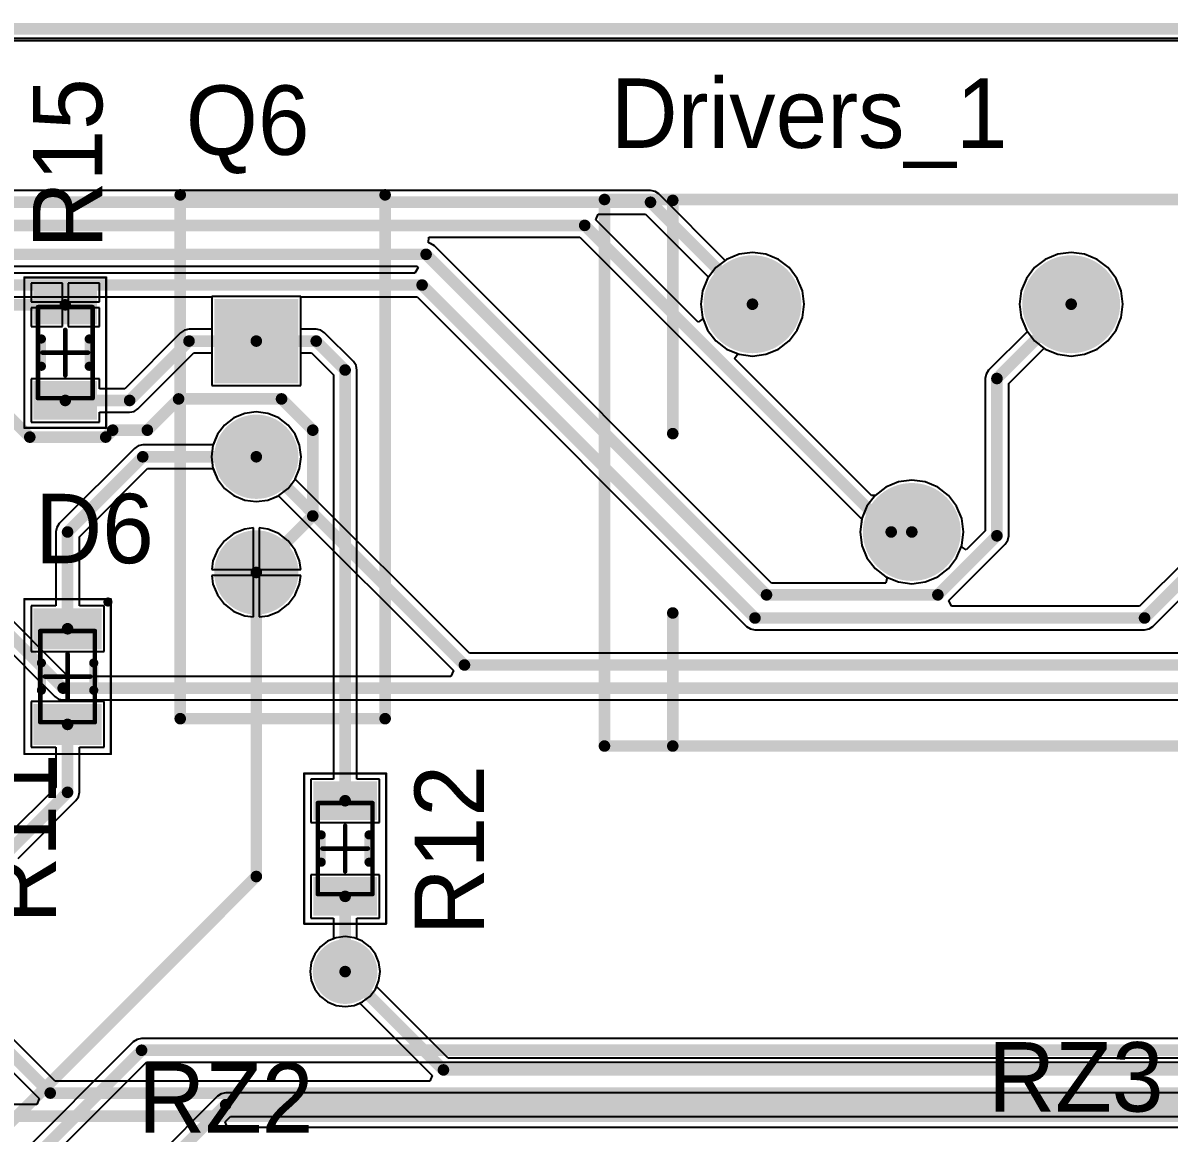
# Model space of a CAD drawing. Header units: millimetres. Extents: x 2.5 to 14.5, y 1.2 to 4.8.
# Drawn here: x 4.856 to 5.847, y 3.74 to 4.7 of the extents above; entities that cross this region are included whole.
import ezdxf

# ---------------------------------------------------------------- set-up
doc = ezdxf.new("R2010")
doc.units = ezdxf.units.MM
doc.header["$MEASUREMENT"] = 0
for name, color, linetype in [('BottomLayer', 5, 'Continuous'), ('BottomSolder', 6, 'Continuous'), ('ConnectLayer', 7, 'Continuous'), ('Mechanical13', 56, 'Continuous'), ('Mechanical15', 56, 'Continuous'), ('MultiLayer', 9, 'Continuous'), ('PadHoleLayer', 156, 'Continuous'), ('TopLayer', 1, 'Continuous'), ('TopOverlay', 2, 'Continuous'), ('TopPaste', 8, 'Continuous'), ('TopSolder', 216, 'Continuous'), ('ViaHoleLayer', 16, 'Continuous')]:
    doc.layers.add(name, color=color, linetype=linetype)

# ---------------------------------------------------------------- blocks, each defined once
blk = doc.blocks.new('4P__C__C_________13')
at = {"layer": 'BottomLayer', "const_width": 0.03937}
for points in [[(-0.01969, 0, 1), (0.01968, 0, 1)], [(-0.21654, -0.1378, 1), (-0.17717, -0.1378, 1)], [(-0.01969, -0.27559, 1), (0.01968, -0.27559, 1)], [(-0.21654, -0.41339, 1), (-0.17717, -0.41339, 1)]]:
    blk.add_lwpolyline(points, format="xyb", close=True, dxfattribs=at)
at = {"layer": 'BottomSolder', "const_width": 0.04232}
for points in [[(-0.02116, 0, 1), (0.02116, 0, 1)], [(-0.21801, -0.1378, 1), (-0.17569, -0.1378, 1)], [(-0.02116, -0.27559, 1), (0.02116, -0.27559, 1)], [(-0.21801, -0.41339, 1), (-0.17569, -0.41339, 1)]]:
    blk.add_lwpolyline(points, format="xyb", close=True, dxfattribs=at)
at = {"layer": 'MultiLayer', "const_width": 0.03937}
for points in [[(-0.01969, 0, 1), (0.01968, 0, 1)], [(-0.21654, -0.1378, 1), (-0.17717, -0.1378, 1)], [(-0.01969, -0.27559, 1), (0.01968, -0.27559, 1)], [(-0.21654, -0.41339, 1), (-0.17717, -0.41339, 1)]]:
    blk.add_lwpolyline(points, format="xyb", close=True, dxfattribs=at)
at = {"layer": 'PadHoleLayer', "const_width": 0.01969}
for points in [[(-0.00984, 0, 1), (0.00984, 0, 1)], [(-0.20669, -0.1378, 1), (-0.18701, -0.1378, 1)], [(-0.00984, -0.27559, 1), (0.00984, -0.27559, 1)], [(-0.20669, -0.41339, 1), (-0.18701, -0.41339, 1)]]:
    blk.add_lwpolyline(points, format="xyb", close=True, dxfattribs=at)
at = {"layer": 'TopLayer', "const_width": 0.03937}
for points in [[(-0.01969, 0, 1), (0.01968, 0, 1)], [(-0.21654, -0.1378, 1), (-0.17717, -0.1378, 1)], [(-0.01969, -0.27559, 1), (0.01968, -0.27559, 1)], [(-0.21654, -0.41339, 1), (-0.17717, -0.41339, 1)]]:
    blk.add_lwpolyline(points, format="xyb", close=True, dxfattribs=at)
at = {"layer": 'TopOverlay', "const_width": 0.01}
for points in [[(-0.38189, 0.12795), (-0.38189, 0.0689)], [(-0.38189, 0.12795), (-0.38189, -0.48032)], [(-0.38189, 0.12795), (0.09055, 0.12795)], [(0.09055, 0.12795), (0.09055, -0.47532)], [(-0.38189, 0.0689), (-0.26685, 0.0689)], [(-0.11185, 0.0689), (0.08976, 0.0689)], [(-0.38189, -0.4815), (-0.26685, -0.4815)], [(-0.11185, -0.4815), (0.09055, -0.4815)]]:
    blk.add_lwpolyline(points, dxfattribs=at)
at = {"layer": 'TopOverlay', "const_width": 0.005}
for points in [[(-0.38439, 0.12795, 1), (-0.37939, 0.12795, 1)], [(-0.38439, 0.12795, 1), (-0.37939, 0.12795, 1)], [(-0.38439, 0.12795, 1), (-0.37939, 0.12795, 1)], [(0.08805, 0.12795, 1), (0.09305, 0.12795, 1)], [(0.08805, 0.12795, 1), (0.09305, 0.12795, 1)], [(-0.38439, 0.0689, 1), (-0.37939, 0.0689, 1)], [(-0.38439, 0.0689, 1), (-0.37939, 0.0689, 1)], [(-0.26935, 0.0689, 1), (-0.26435, 0.0689, 1)], [(-0.11435, 0.0689, 1), (-0.10935, 0.0689, 1)], [(0.08726, 0.0689, 1), (0.09226, 0.0689, 1)], [(-0.38439, -0.48032, 1), (-0.37939, -0.48032, 1)], [(0.08805, -0.47532, 1), (0.09305, -0.47532, 1)], [(-0.38439, -0.4815, 1), (-0.37939, -0.4815, 1)], [(-0.26935, -0.4815, 1), (-0.26435, -0.4815, 1)], [(-0.11435, -0.4815, 1), (-0.10935, -0.4815, 1)], [(0.08805, -0.4815, 1), (0.09305, -0.4815, 1)]]:
    blk.add_lwpolyline(points, format="xyb", close=True, dxfattribs=at)
at = {"layer": 'TopSolder', "const_width": 0.04232}
for points in [[(-0.02116, 0, 1), (0.02116, 0, 1)], [(-0.21801, -0.1378, 1), (-0.17569, -0.1378, 1)], [(-0.02116, -0.27559, 1), (0.02116, -0.27559, 1)], [(-0.21801, -0.41339, 1), (-0.17569, -0.41339, 1)]]:
    blk.add_lwpolyline(points, format="xyb", close=True, dxfattribs=at)
blk = doc.blocks.new('RESC_0805_2012_83')
at = {"layer": 'Mechanical13', "const_width": 0.00394}
for points in [[(0.03937, 0.02362), (-0.03937, 0.02362)], [(-0.03937, -0.02362), (-0.03937, 0.02362)], [(0.03937, -0.02362), (0.03937, 0.02362)], [(0.03937, -0.02362), (-0.03937, -0.02362)]]:
    blk.add_lwpolyline(points, dxfattribs=at)
at = {"layer": 'Mechanical13', "const_width": 0.00197}
for points in [[(-0.04035, 0.02362, 1), (-0.03839, 0.02362, 1)], [(-0.04035, 0.02362, 1), (-0.03839, 0.02362, 1)], [(0.03839, 0.02362, 1), (0.04035, 0.02362, 1)], [(0.03839, 0.02362, 1), (0.04035, 0.02362, 1)], [(-0.04035, -0.02362, 1), (-0.03839, -0.02362, 1)], [(-0.04035, -0.02362, 1), (-0.03839, -0.02362, 1)], [(0.03839, -0.02362, 1), (0.04035, -0.02362, 1)], [(0.03839, -0.02362, 1), (0.04035, -0.02362, 1)]]:
    blk.add_lwpolyline(points, format="xyb", close=True, dxfattribs=at)
at = {"layer": 'Mechanical15'}
for points, const_width in [([(0.06496, 0.03543), (-0.06496, 0.03543)], 0.00197), ([(-0.06496, -0.03543), (-0.06496, 0.03543)], 0.00197), ([(0.06496, -0.03543), (0.06496, 0.03543)], 0.00197), ([(0, -0.01969), (0, 0.01968)], 0.00394), ([(0.01968, 0), (-0.01969, 0)], 0.00394), ([(0.06496, -0.03543), (-0.06496, -0.03543)], 0.00197)]:
    blk.add_lwpolyline(points, dxfattribs=dict(at, const_width=const_width))
for points, const_width in [([(-0.06545, 0.03543, 1), (-0.06447, 0.03543, 1)], 0.000984), ([(-0.06545, 0.03543, 1), (-0.06447, 0.03543, 1)], 0.000984), ([(0.06447, 0.03543, 1), (0.06545, 0.03543, 1)], 0.000984), ([(0.06447, 0.03543, 1), (0.06545, 0.03543, 1)], 0.000984), ([(-0.00098, 0.01968, 1), (0.00098, 0.01968, 1)], 0.00197), ([(-0.02067, 0, 1), (-0.0187, 0, 1)], 0.00197), ([(0.0187, 0, 1), (0.02067, 0, 1)], 0.00197), ([(-0.00098, -0.01969, 1), (0.00098, -0.01969, 1)], 0.00197), ([(-0.06545, -0.03543, 1), (-0.06447, -0.03543, 1)], 0.000984), ([(-0.06545, -0.03543, 1), (-0.06447, -0.03543, 1)], 0.000984), ([(0.06447, -0.03543, 1), (0.06545, -0.03543, 1)], 0.000984), ([(0.06447, -0.03543, 1), (0.06545, -0.03543, 1)], 0.000984)]:
    blk.add_lwpolyline(points, format="xyb", close=True, dxfattribs=dict(at, const_width=const_width))
at = {"layer": 'TopLayer'}
for points in [[(-0.02756, -0.02461), (-0.02756, 0.02461), (-0.05512, -0.02461), (-0.05512, 0.02461)], [(0.05512, -0.02461), (0.05512, 0.02461), (0.02756, -0.02461), (0.02756, 0.02461)]]:
    blk.add_solid(points, dxfattribs=at)
at = {"layer": 'TopOverlay', "const_width": 0.00787}
for points in [[(0.01181, 0.02067), (-0.01181, 0.02067)], [(0.01181, -0.02067), (-0.01181, -0.02067)]]:
    blk.add_lwpolyline(points, dxfattribs=at)
at = {"layer": 'TopOverlay', "const_width": 0.00394}
for points in [[(-0.01378, 0.02067, 1), (-0.00984, 0.02067, 1)], [(0.00984, 0.02067, 1), (0.01378, 0.02067, 1)], [(-0.01378, -0.02067, 1), (-0.00984, -0.02067, 1)], [(0.00984, -0.02067, 1), (0.01378, -0.02067, 1)]]:
    blk.add_lwpolyline(points, format="xyb", close=True, dxfattribs=at)
at = {"layer": 'TopPaste'}
for points in [[(-0.02756, -0.02461), (-0.02756, 0.02461), (-0.05512, -0.02461), (-0.05512, 0.02461)], [(0.05512, -0.02461), (0.05512, 0.02461), (0.02756, -0.02461), (0.02756, 0.02461)]]:
    blk.add_solid(points, dxfattribs=at)
at = {"layer": 'TopSolder'}
for points in [[(-0.02461, -0.02756), (-0.02461, 0.02756), (-0.05807, -0.02756), (-0.05807, 0.02756)], [(0.05807, -0.02756), (0.05807, 0.02756), (0.02461, -0.02756), (0.02461, 0.02756)]]:
    blk.add_solid(points, dxfattribs=at)
blk = doc.blocks.new('RESC_0805_2012_86')
at = {"layer": 'Mechanical13', "const_width": 0.00394}
for points in [[(-0.03937, 0.02362), (-0.03937, -0.02362)], [(-0.03937, 0.02362), (0.03937, 0.02362)], [(0.03937, 0.02362), (0.03937, -0.02362)], [(-0.03937, -0.02362), (0.03937, -0.02362)]]:
    blk.add_lwpolyline(points, dxfattribs=at)
at = {"layer": 'Mechanical13', "const_width": 0.00197}
for points in [[(-0.04035, 0.02362, 1), (-0.03839, 0.02362, 1)], [(-0.04035, 0.02362, 1), (-0.03839, 0.02362, 1)], [(0.03839, 0.02362, 1), (0.04035, 0.02362, 1)], [(0.03839, 0.02362, 1), (0.04035, 0.02362, 1)], [(-0.04035, -0.02362, 1), (-0.03839, -0.02362, 1)], [(-0.04035, -0.02362, 1), (-0.03839, -0.02362, 1)], [(0.03839, -0.02362, 1), (0.04035, -0.02362, 1)], [(0.03839, -0.02362, 1), (0.04035, -0.02362, 1)]]:
    blk.add_lwpolyline(points, format="xyb", close=True, dxfattribs=at)
at = {"layer": 'Mechanical15'}
for points, const_width in [([(-0.06496, 0.03543), (-0.06496, -0.03543)], 0.00197), ([(-0.06496, 0.03543), (0.06496, 0.03543)], 0.00197), ([(0.06496, 0.03543), (0.06496, -0.03543)], 0.00197), ([(0, 0.01968), (0, -0.01969)], 0.00394), ([(-0.01968, 0), (0.01969, 0)], 0.00394), ([(-0.06496, -0.03543), (0.06496, -0.03543)], 0.00197)]:
    blk.add_lwpolyline(points, dxfattribs=dict(at, const_width=const_width))
for points, const_width in [([(-0.06545, 0.03543, 1), (-0.06447, 0.03543, 1)], 0.000984), ([(-0.06545, 0.03543, 1), (-0.06447, 0.03543, 1)], 0.000984), ([(0.06447, 0.03543, 1), (0.06545, 0.03543, 1)], 0.000984), ([(0.06447, 0.03543, 1), (0.06545, 0.03543, 1)], 0.000984), ([(-0.00098, 0.01968, 1), (0.00098, 0.01968, 1)], 0.00197), ([(-0.02067, 0, 1), (-0.0187, 0, 1)], 0.00197), ([(0.0187, 0, 1), (0.02067, 0, 1)], 0.00197), ([(-0.00098, -0.01969, 1), (0.00098, -0.01969, 1)], 0.00197), ([(-0.06545, -0.03543, 1), (-0.06447, -0.03543, 1)], 0.000984), ([(-0.06545, -0.03543, 1), (-0.06447, -0.03543, 1)], 0.000984), ([(0.06447, -0.03543, 1), (0.06545, -0.03543, 1)], 0.000984), ([(0.06447, -0.03543, 1), (0.06545, -0.03543, 1)], 0.000984)]:
    blk.add_lwpolyline(points, format="xyb", close=True, dxfattribs=dict(at, const_width=const_width))
at = {"layer": 'TopLayer'}
for points in [[(-0.02756, -0.02461), (-0.02756, 0.02461), (-0.05512, -0.02461), (-0.05512, 0.02461)], [(0.05512, -0.02461), (0.05512, 0.02461), (0.02756, -0.02461), (0.02756, 0.02461)]]:
    blk.add_solid(points, dxfattribs=at)
at = {"layer": 'TopOverlay', "const_width": 0.00787}
for points in [[(-0.01181, 0.02067), (0.01181, 0.02067)], [(-0.01181, -0.02067), (0.01181, -0.02067)]]:
    blk.add_lwpolyline(points, dxfattribs=at)
at = {"layer": 'TopOverlay', "const_width": 0.00394}
for points in [[(-0.01378, 0.02067, 1), (-0.00984, 0.02067, 1)], [(0.00984, 0.02067, 1), (0.01378, 0.02067, 1)], [(-0.01378, -0.02067, 1), (-0.00984, -0.02067, 1)], [(0.00984, -0.02067, 1), (0.01378, -0.02067, 1)]]:
    blk.add_lwpolyline(points, format="xyb", close=True, dxfattribs=at)
at = {"layer": 'TopPaste'}
for points in [[(-0.02756, -0.02461), (-0.02756, 0.02461), (-0.05512, -0.02461), (-0.05512, 0.02461)], [(0.05512, -0.02461), (0.05512, 0.02461), (0.02756, -0.02461), (0.02756, 0.02461)]]:
    blk.add_solid(points, dxfattribs=at)
at = {"layer": 'TopSolder'}
for points in [[(-0.02461, -0.02756), (-0.02461, 0.02756), (-0.05807, -0.02756), (-0.05807, 0.02756)], [(0.05807, -0.02756), (0.05807, 0.02756), (0.02461, -0.02756), (0.02461, 0.02756)]]:
    blk.add_solid(points, dxfattribs=at)
blk = doc.blocks.new('UA78M_98')
at = {"layer": 'BottomLayer', "const_width": 0.03346}
for points in [[(-0.11173, 0.11181, 1), (-0.07827, 0.11181, 1)], [(-0.01173, 0.11181, 1), (0.02173, 0.11181, 1)]]:
    blk.add_lwpolyline(points, format="xyb", close=True, dxfattribs=at)
at = {"layer": 'BottomLayer'}
blk.add_solid([(0.07154, 0.07835), (0.13846, 0.07835), (0.07154, 0.14527), (0.13846, 0.14527)], dxfattribs=at)
at = {"layer": 'BottomSolder', "const_width": 0.03642}
for points in [[(-0.11321, 0.11181, 1), (-0.07679, 0.11181, 1)], [(-0.01321, 0.11181, 1), (0.02321, 0.11181, 1)]]:
    blk.add_lwpolyline(points, format="xyb", close=True, dxfattribs=at)
at = {"layer": 'BottomSolder'}
blk.add_solid([(0.06858, 0.07539), (0.14142, 0.07539), (0.06858, 0.14823), (0.14142, 0.14823)], dxfattribs=at)
at = {"layer": 'MultiLayer', "const_width": 0.03346}
for points in [[(-0.11173, 0.11181, 1), (-0.07827, 0.11181, 1)], [(-0.01173, 0.11181, 1), (0.02173, 0.11181, 1)]]:
    blk.add_lwpolyline(points, format="xyb", close=True, dxfattribs=at)
at = {"layer": 'MultiLayer'}
blk.add_solid([(0.07154, 0.07835), (0.13846, 0.07835), (0.07154, 0.14527), (0.13846, 0.14527)], dxfattribs=at)
at = {"layer": 'PadHoleLayer', "const_width": 0.02165}
for points in [[(-0.10583, 0.11181, 1), (-0.08417, 0.11181, 1)], [(-0.00583, 0.11181, 1), (0.01583, 0.11181, 1)], [(0.09417, 0.11181, 1), (0.11583, 0.11181, 1)]]:
    blk.add_lwpolyline(points, format="xyb", close=True, dxfattribs=at)
at = {"layer": 'TopLayer', "const_width": 0.03346}
for points in [[(-0.11173, 0.11181, 1), (-0.07827, 0.11181, 1)], [(-0.01173, 0.11181, 1), (0.02173, 0.11181, 1)]]:
    blk.add_lwpolyline(points, format="xyb", close=True, dxfattribs=at)
at = {"layer": 'TopLayer'}
blk.add_solid([(0.07154, 0.07835), (0.13846, 0.07835), (0.07154, 0.14527), (0.13846, 0.14527)], dxfattribs=at)
at = {"layer": 'TopOverlay', "const_width": 0.01}
for points in [[(-0.22138, 0.17758), (-0.22138, 0.00042)], [(-0.22138, 0.17758), (0.23138, 0.17758)], [(0.23138, 0.17758), (0.23138, 0.00042)], [(-0.22138, 0.00042), (0.23138, 0.00042)]]:
    blk.add_lwpolyline(points, dxfattribs=at)
at = {"layer": 'TopOverlay', "const_width": 0.005}
for points in [[(-0.22388, 0.17758, 1), (-0.21888, 0.17758, 1)], [(-0.22388, 0.17758, 1), (-0.21888, 0.17758, 1)], [(0.22888, 0.17758, 1), (0.23388, 0.17758, 1)], [(0.22888, 0.17758, 1), (0.23388, 0.17758, 1)], [(-0.22388, 0.00042, 1), (-0.21888, 0.00042, 1)], [(-0.22388, 0.00042, 1), (-0.21888, 0.00042, 1)], [(0.22888, 0.00042, 1), (0.23388, 0.00042, 1)], [(0.22888, 0.00042, 1), (0.23388, 0.00042, 1)]]:
    blk.add_lwpolyline(points, format="xyb", close=True, dxfattribs=at)
at = {"layer": 'TopSolder', "const_width": 0.03642}
for points in [[(-0.11321, 0.11181, 1), (-0.07679, 0.11181, 1)], [(-0.01321, 0.11181, 1), (0.02321, 0.11181, 1)]]:
    blk.add_lwpolyline(points, format="xyb", close=True, dxfattribs=at)
at = {"layer": 'TopSolder'}
blk.add_solid([(0.06858, 0.07539), (0.14142, 0.07539), (0.06858, 0.14823), (0.14142, 0.14823)], dxfattribs=at)
blk = doc.blocks.new('DIOC2012X06N_142')
at = {"layer": 'Mechanical13', "const_width": 0.00394}
for points in [[(-0.03937, -0.02362), (-0.03937, 0.02362)], [(0.03937, 0.02362), (-0.03937, 0.02362)], [(0.03937, -0.02362), (0.03937, 0.02362)], [(0.03937, -0.02362), (-0.03937, -0.02362)]]:
    blk.add_lwpolyline(points, dxfattribs=at)
at = {"layer": 'Mechanical13', "const_width": 0.00197}
for points in [[(-0.04035, 0.02362, 1), (-0.03839, 0.02362, 1)], [(-0.04035, 0.02362, 1), (-0.03839, 0.02362, 1)], [(0.03839, 0.02362, 1), (0.04035, 0.02362, 1)], [(0.03839, 0.02362, 1), (0.04035, 0.02362, 1)], [(-0.04035, -0.02362, 1), (-0.03839, -0.02362, 1)], [(-0.04035, -0.02362, 1), (-0.03839, -0.02362, 1)], [(0.03839, -0.02362, 1), (0.04035, -0.02362, 1)], [(0.03839, -0.02362, 1), (0.04035, -0.02362, 1)]]:
    blk.add_lwpolyline(points, format="xyb", close=True, dxfattribs=at)
at = {"layer": 'Mechanical15'}
for points, const_width in [([(-0.06693, -0.0374), (-0.06693, 0.0374)], 0.00197), ([(0.06693, 0.0374), (-0.06693, 0.0374)], 0.00197), ([(0.06693, -0.0374), (0.06693, 0.0374)], 0.00197), ([(0, -0.01968), (0, 0.01969)], 0.00394), ([(0.01968, 0), (-0.01969, 0)], 0.00394), ([(0.06693, -0.0374), (-0.06693, -0.0374)], 0.00197)]:
    blk.add_lwpolyline(points, dxfattribs=dict(at, const_width=const_width))
for points, const_width in [([(-0.06742, 0.0374, 1), (-0.06644, 0.0374, 1)], 0.000984), ([(-0.06742, 0.0374, 1), (-0.06644, 0.0374, 1)], 0.000984), ([(0.06644, 0.0374, 1), (0.06742, 0.0374, 1)], 0.000984), ([(0.06644, 0.0374, 1), (0.06742, 0.0374, 1)], 0.000984), ([(-0.00098, 0.01969, 1), (0.00098, 0.01969, 1)], 0.00197), ([(-0.02067, 0, 1), (-0.0187, 0, 1)], 0.00197), ([(0.0187, 0, 1), (0.02067, 0, 1)], 0.00197), ([(-0.00098, -0.01968, 1), (0.00098, -0.01968, 1)], 0.00197), ([(-0.06742, -0.0374, 1), (-0.06644, -0.0374, 1)], 0.000984), ([(-0.06742, -0.0374, 1), (-0.06644, -0.0374, 1)], 0.000984), ([(0.06644, -0.0374, 1), (0.06742, -0.0374, 1)], 0.000984), ([(0.06644, -0.0374, 1), (0.06742, -0.0374, 1)], 0.000984)]:
    blk.add_lwpolyline(points, format="xyb", close=True, dxfattribs=dict(at, const_width=const_width))
at = {"layer": 'TopLayer'}
for points in [[(-0.02657, -0.02657), (-0.02657, 0.02657), (-0.0561, -0.02657), (-0.0561, 0.02657)], [(0.0561, -0.02657), (0.0561, 0.02657), (0.02657, -0.02657), (0.02657, 0.02657)]]:
    blk.add_solid(points, dxfattribs=at)
at = {"layer": 'TopOverlay'}
for points, const_width in [([(-0.06249, 0.03493, 1), (-0.06642, 0.03493, 1)], 0.00394), ([(-0.06741, 0.03493, 1), (-0.06544, 0.03493, 1)], 0.00197), ([(-0.06347, 0.03493, 1), (-0.0615, 0.03493, 1)], 0.00197), ([(-0.01378, 0.02264, 1), (-0.00984, 0.02264, 1)], 0.00394), ([(0.00984, 0.02264, 1), (0.01378, 0.02264, 1)], 0.00394), ([(-0.01378, -0.02264, 1), (-0.00984, -0.02264, 1)], 0.00394), ([(0.00984, -0.02264, 1), (0.01378, -0.02264, 1)], 0.00394)]:
    blk.add_lwpolyline(points, format="xyb", close=True, dxfattribs=dict(at, const_width=const_width))
at = {"layer": 'TopOverlay', "const_width": 0.00787}
for points in [[(0.01181, 0.02264), (-0.01181, 0.02264)], [(0.01181, -0.02264), (-0.01181, -0.02264)]]:
    blk.add_lwpolyline(points, dxfattribs=at)
at = {"layer": 'TopPaste'}
for points in [[(-0.02657, -0.02657), (-0.02657, 0.02657), (-0.0561, -0.02657), (-0.0561, 0.02657)], [(0.0561, -0.02657), (0.0561, 0.02657), (0.02657, -0.02657), (0.02657, 0.02657)]]:
    blk.add_solid(points, dxfattribs=at)
at = {"layer": 'TopSolder'}
for points in [[(-0.02362, -0.02953), (-0.02362, 0.02953), (-0.05905, -0.02953), (-0.05905, 0.02953)], [(0.05905, -0.02953), (0.05905, 0.02953), (0.02362, -0.02953), (0.02362, 0.02953)]]:
    blk.add_solid(points, dxfattribs=at)

msp = doc.modelspace()

# ---------------------------------------------------------------- linework, layer by layer
at = {"layer": 'BottomLayer', "const_width": 0.01}
for points in [[(3.44319, 4.545), (5.39905, 4.545)], [(5.39905, 4.545), (5.4872, 4.45685)], [(3.79019, 4.525), (5.34216, 4.525)], [(5.34216, 4.525), (5.60716, 4.26)], [(4.13219, 4.5), (5.205, 4.5)], [(5.205, 4.5), (5.49937, 4.20563)], [(4.47265, 4.47346), (5.20154, 4.47346)], [(5.20154, 4.47346), (5.48937, 4.18563)], [(5.69858, 4.39264), (5.7628, 4.45685)], [(5.69858, 4.25669), (5.69858, 4.39264)], [(4.69119, 4.325), (4.89119, 4.125)], [(5.05819, 4.325), (5.23819, 4.145)], [(5.60716, 4.26), (5.625, 4.26)], [(5.64752, 4.20563), (5.69858, 4.25669)], [(5.82622, 4.18563), (5.90059, 4.26)], [(5.49937, 4.20563), (5.64752, 4.20563)], [(5.48937, 4.18563), (5.82622, 4.18563)], [(5.23819, 4.145), (5.86248, 4.145)], [(4.89119, 4.125), (5.87077, 4.125)], [(4.77, 3.885), (4.88, 3.775)], [(5.135, 3.88), (5.22, 3.795)], [(5.22, 3.795), (8.20172, 3.795)], [(4.88, 3.775), (8.21, 3.775)], [(4.525, 3.755), (8.21828, 3.755)]]:
    msp.add_lwpolyline(points, dxfattribs=at)
at = {"layer": 'BottomLayer'}
for points, const_width in [([(5.39655, 4.545, 1), (5.40155, 4.545, 1)], 0.005), ([(5.39655, 4.545, 1), (5.40155, 4.545, 1)], 0.005), ([(5.33966, 4.525, 1), (5.34466, 4.525, 1)], 0.005), ([(5.33966, 4.525, 1), (5.34466, 4.525, 1)], 0.005), ([(5.2025, 4.5, 1), (5.2075, 4.5, 1)], 0.005), ([(5.2025, 4.5, 1), (5.2075, 4.5, 1)], 0.005), ([(5.19904, 4.47346, 1), (5.20404, 4.47346, 1)], 0.005), ([(5.19904, 4.47346, 1), (5.20404, 4.47346, 1)], 0.005), ([(5.4847, 4.45685, 1), (5.4897, 4.45685, 1)], 0.005), ([(5.7603, 4.45685, 1), (5.7653, 4.45685, 1)], 0.005), ([(5.69608, 4.39264, 1), (5.70108, 4.39264, 1)], 0.005), ([(5.69608, 4.39264, 1), (5.70108, 4.39264, 1)], 0.005), ([(5.05569, 4.325, 1), (5.06069, 4.325, 1)], 0.005), ([(5.60466, 4.26, 1), (5.60966, 4.26, 1)], 0.005), ([(5.60466, 4.26, 1), (5.60966, 4.26, 1)], 0.005), ([(5.6225, 4.26, 1), (5.6275, 4.26, 1)], 0.005), ([(5.69608, 4.25669, 1), (5.70108, 4.25669, 1)], 0.005), ([(5.69608, 4.25669, 1), (5.70108, 4.25669, 1)], 0.005), ([(5.49687, 4.20563, 1), (5.50187, 4.20563, 1)], 0.005), ([(5.49687, 4.20563, 1), (5.50187, 4.20563, 1)], 0.005), ([(5.64502, 4.20563, 1), (5.65002, 4.20563, 1)], 0.005), ([(5.64502, 4.20563, 1), (5.65002, 4.20563, 1)], 0.005), ([(5.48687, 4.18563, 1), (5.49187, 4.18563, 1)], 0.005), ([(5.48687, 4.18563, 1), (5.49187, 4.18563, 1)], 0.005), ([(5.82372, 4.18563, 1), (5.82872, 4.18563, 1)], 0.005), ([(5.82372, 4.18563, 1), (5.82872, 4.18563, 1)], 0.005), ([(5.23569, 4.145, 1), (5.24069, 4.145, 1)], 0.005), ([(5.23569, 4.145, 1), (5.24069, 4.145, 1)], 0.005), ([(4.88869, 4.125, 1), (4.89369, 4.125, 1)], 0.005), ([(4.88869, 4.125, 1), (4.89369, 4.125, 1)], 0.005), ([(5.1225, 3.88, 1), (5.1475, 3.88, 1)], 0.025), ([(5.1325, 3.88, 1), (5.1375, 3.88, 1)], 0.005), ([(5.2175, 3.795, 1), (5.2225, 3.795, 1)], 0.005), ([(5.2175, 3.795, 1), (5.2225, 3.795, 1)], 0.005), ([(4.8775, 3.775, 1), (4.8825, 3.775, 1)], 0.005), ([(4.8775, 3.775, 1), (4.8825, 3.775, 1)], 0.005)]:
    msp.add_lwpolyline(points, format="xyb", close=True, dxfattribs=dict(at, const_width=const_width))
at = {"layer": 'BottomSolder', "const_width": 0.02795}
msp.add_lwpolyline([(5.12102, 3.88, 1), (5.14898, 3.88, 1)], format="xyb", close=True, dxfattribs=at)
at = {"layer": 'ConnectLayer'}
for p, q in [((2.47303, 4.68697), (14.45697, 4.68697)), ((2.4752, 4.6848), (14.4548, 4.6848)), ((5.39905, 4.5552), (3.44319, 4.5552)), ((5.40296, 4.55442), (5.39905, 4.5552)), ((5.40626, 4.55221), (5.40296, 4.55442)), ((5.46372, 4.49476), (5.40626, 4.55221)), ((5.35178, 4.5298), (5.35385, 4.5348)), ((5.44015, 4.44143), (5.35178, 4.5298)), ((5.35385, 4.5348), (5.39483, 4.5348)), ((5.39483, 4.5348), (5.4493, 4.48034)), ((5.20697, 4.5098), (5.20746, 4.5148)), ((5.2089, 4.50942), (5.20697, 4.5098)), ((5.20746, 4.5148), (5.33794, 4.5148)), ((5.21221, 4.50721), (5.2089, 4.50942)), ((5.33794, 4.5148), (5.5817, 4.27104)), ((5.50359, 4.21583), (5.21221, 4.50721)), ((5.47562, 4.50008), (5.46483, 4.49561)), ((5.47562, 4.50008), (5.46483, 4.49561)), ((5.4872, 4.5016), (5.47562, 4.50008)), ((5.4872, 4.5016), (5.47562, 4.50008)), ((5.49879, 4.50008), (5.4872, 4.5016)), ((5.49879, 4.50008), (5.4872, 4.5016)), ((5.50958, 4.49561), (5.49879, 4.50008)), ((5.50958, 4.49561), (5.49879, 4.50008)), ((5.75121, 4.50008), (5.74042, 4.49561)), ((5.75121, 4.50008), (5.74042, 4.49561)), ((5.7628, 4.5016), (5.75121, 4.50008)), ((5.7628, 4.5016), (5.75121, 4.50008)), ((5.77438, 4.50008), (5.7628, 4.5016)), ((5.77438, 4.50008), (5.7628, 4.5016)), ((5.78517, 4.49561), (5.77438, 4.50008)), ((5.78517, 4.49561), (5.77438, 4.50008)), ((4.13641, 4.4898), (5.19731, 4.4898)), ((5.19731, 4.4898), (5.19802, 4.48866)), ((5.46483, 4.49561), (5.45556, 4.4885)), ((5.46483, 4.49561), (5.46372, 4.49476)), ((5.51885, 4.4885), (5.50958, 4.49561)), ((5.51885, 4.4885), (5.50958, 4.49561)), ((5.74042, 4.49561), (5.73115, 4.4885)), ((5.74042, 4.49561), (5.73115, 4.4885)), ((5.79444, 4.4885), (5.78517, 4.49561)), ((5.79444, 4.4885), (5.78517, 4.49561)), ((5.19524, 4.48366), (4.47265, 4.48366)), ((5.19802, 4.48866), (5.19524, 4.48366)), ((5.45556, 4.4885), (5.44845, 4.47923)), ((5.4493, 4.48034), (5.44845, 4.47923)), ((5.52596, 4.47923), (5.51885, 4.4885)), ((5.52596, 4.47923), (5.51885, 4.4885)), ((5.73115, 4.4885), (5.72404, 4.47923)), ((5.73115, 4.4885), (5.72404, 4.47923)), ((5.80155, 4.47923), (5.79444, 4.4885)), ((5.80155, 4.47923), (5.79444, 4.4885)), ((4.89053, 4.47512), (4.86343, 4.47512)), ((4.86343, 4.47512), (4.86343, 4.45884)), ((4.89053, 4.45884), (4.89053, 4.47512)), ((4.92264, 4.47512), (4.89553, 4.47512)), ((4.89553, 4.47512), (4.89553, 4.45884)), ((4.92264, 4.45884), (4.92264, 4.47512)), ((5.44845, 4.47923), (5.44398, 4.46843)), ((5.44845, 4.47923), (5.44398, 4.46843)), ((5.53043, 4.46843), (5.52596, 4.47923)), ((5.53043, 4.46843), (5.52596, 4.47923)), ((5.72404, 4.47923), (5.71957, 4.46843)), ((5.72404, 4.47923), (5.71957, 4.46843)), ((5.80602, 4.46843), (5.80155, 4.47923)), ((5.80602, 4.46843), (5.80155, 4.47923)), ((4.72965, 4.46327), (5.01973, 4.46327)), ((5.09665, 4.46346), (5.01973, 4.46346)), ((5.01973, 4.46346), (5.01973, 4.4352)), ((5.01973, 4.46327), (5.01973, 4.38654)), ((5.09665, 4.4352), (5.09665, 4.46346)), ((5.09665, 4.38654), (5.09665, 4.46327)), ((5.09665, 4.46327), (5.19731, 4.46327)), ((5.19731, 4.46327), (5.48216, 4.17842)), ((5.44398, 4.46843), (5.44245, 4.45685)), ((5.44398, 4.46843), (5.44245, 4.45685)), ((5.53196, 4.45685), (5.53043, 4.46843)), ((5.53196, 4.45685), (5.53043, 4.46843)), ((5.71957, 4.46843), (5.71804, 4.45685)), ((5.71957, 4.46843), (5.71804, 4.45685)), ((5.80755, 4.45685), (5.80602, 4.46843)), ((5.80755, 4.45685), (5.80602, 4.46843)), ((4.86343, 4.45884), (4.89053, 4.45884)), ((4.89053, 4.45384), (4.86343, 4.45384)), ((4.86343, 4.45384), (4.86343, 4.43756)), ((4.89053, 4.43756), (4.89053, 4.45384)), ((4.89553, 4.45884), (4.92264, 4.45884)), ((4.92264, 4.45384), (4.89553, 4.45384)), ((4.89553, 4.45384), (4.89553, 4.43756)), ((4.92264, 4.43756), (4.92264, 4.45384)), ((5.44245, 4.45685), (5.44398, 4.44527)), ((5.44245, 4.45685), (5.44398, 4.44527)), ((5.53043, 4.44527), (5.53196, 4.45685)), ((5.53043, 4.44527), (5.53196, 4.45685)), ((5.71804, 4.45685), (5.71957, 4.44527)), ((5.71804, 4.45685), (5.71957, 4.44527)), ((5.80602, 4.44527), (5.80755, 4.45685)), ((5.80602, 4.44527), (5.80755, 4.45685)), ((5.44439, 4.44426), (5.44015, 4.44143)), ((5.44398, 4.44527), (5.44439, 4.44426)), ((5.44398, 4.44527), (5.44845, 4.43447)), ((5.52596, 4.43447), (5.53043, 4.44527)), ((5.52596, 4.43447), (5.53043, 4.44527)), ((5.71957, 4.44527), (5.72404, 4.43447)), ((5.71957, 4.44527), (5.72404, 4.43447)), ((5.80155, 4.43447), (5.80602, 4.44527)), ((5.80155, 4.43447), (5.80602, 4.44527)), ((4.86343, 4.43756), (4.89053, 4.43756)), ((4.89553, 4.43756), (4.92264, 4.43756)), ((4.99279, 4.43221), (4.94444, 4.38386)), ((4.9961, 4.43442), (4.99279, 4.43221)), ((5, 4.4352), (4.9961, 4.43442)), ((5.01973, 4.4352), (5, 4.4352)), ((5.11, 4.4352), (5.09665, 4.4352)), ((5.1139, 4.43442), (5.11, 4.4352)), ((5.11721, 4.43221), (5.1139, 4.43442)), ((5.14221, 4.40721), (5.11721, 4.43221)), ((5.44845, 4.43447), (5.45556, 4.4252)), ((5.51885, 4.4252), (5.52596, 4.43447)), ((5.51885, 4.4252), (5.52596, 4.43447)), ((5.72489, 4.43336), (5.69137, 4.39985)), ((5.72404, 4.43447), (5.72489, 4.43336)), ((5.72404, 4.43447), (5.73115, 4.4252)), ((5.79444, 4.4252), (5.80155, 4.43447)), ((5.79444, 4.4252), (5.80155, 4.43447)), ((5.45556, 4.4252), (5.46483, 4.41809)), ((5.50958, 4.41809), (5.51885, 4.4252)), ((5.50958, 4.41809), (5.51885, 4.4252)), ((5.73115, 4.4252), (5.74042, 4.41809)), ((5.78517, 4.41809), (5.79444, 4.4252)), ((5.78517, 4.41809), (5.79444, 4.4252)), ((4.95587, 4.36645), (5.00422, 4.4148)), ((5.00422, 4.4148), (5.01973, 4.4148)), ((5.01973, 4.4148), (5.01973, 4.38654)), ((5.09665, 4.38654), (5.09665, 4.4148)), ((5.09665, 4.4148), (5.10578, 4.4148)), ((5.10578, 4.4148), (5.1248, 4.39578)), ((5.46483, 4.41809), (5.47562, 4.41362)), ((5.47178, 4.4098), (5.47462, 4.41404)), ((5.47462, 4.41404), (5.47562, 4.41362)), ((5.47562, 4.41362), (5.4872, 4.4121)), ((5.47562, 4.41362), (5.4872, 4.4121)), ((5.4872, 4.4121), (5.49879, 4.41362)), ((5.4872, 4.4121), (5.49879, 4.41362)), ((5.49879, 4.41362), (5.50958, 4.41809)), ((5.49879, 4.41362), (5.50958, 4.41809)), ((5.70878, 4.38841), (5.73931, 4.41894)), ((5.73931, 4.41894), (5.74042, 4.41809)), ((5.74042, 4.41809), (5.75121, 4.41362)), ((5.74042, 4.41809), (5.75121, 4.41362)), ((5.75121, 4.41362), (5.7628, 4.4121)), ((5.75121, 4.41362), (5.7628, 4.4121)), ((5.7628, 4.4121), (5.77438, 4.41362)), ((5.7628, 4.4121), (5.77438, 4.41362)), ((5.77438, 4.41362), (5.78517, 4.41809)), ((5.77438, 4.41362), (5.78517, 4.41809)), ((5.14442, 4.4039), (5.14221, 4.40721)), ((5.1452, 4.4), (5.14442, 4.4039)), ((5.59015, 4.29143), (5.47178, 4.4098)), ((4.92264, 4.39244), (4.86343, 4.39244)), ((4.86343, 4.39244), (4.86343, 4.35488)), ((4.92264, 4.38386), (4.92264, 4.39244)), ((5.1248, 4.39578), (5.1248, 4.04646)), ((5.1452, 4.04646), (5.1452, 4.4)), ((5.68916, 4.39654), (5.68839, 4.39264)), ((5.68839, 4.39264), (5.68839, 4.26091)), ((5.69137, 4.39985), (5.68916, 4.39654)), ((4.94444, 4.38386), (4.92264, 4.38386)), ((5.01973, 4.38654), (5.09665, 4.38654)), ((5.01973, 4.38654), (5.09665, 4.38654)), ((5.70878, 4.25669), (5.70878, 4.38841)), ((4.92264, 4.35488), (4.92264, 4.36347)), ((4.92264, 4.36347), (4.94866, 4.36347)), ((4.94866, 4.36347), (4.95256, 4.36424)), ((4.95256, 4.36424), (4.95587, 4.36645)), ((5.04815, 4.36247), (5.03879, 4.3586)), ((5.04815, 4.36247), (5.03879, 4.3586)), ((5.05819, 4.3638), (5.04815, 4.36247)), ((5.05819, 4.3638), (5.04815, 4.36247)), ((5.06823, 4.36247), (5.05819, 4.3638)), ((5.06823, 4.36247), (5.05819, 4.3638)), ((5.07759, 4.3586), (5.06823, 4.36247)), ((5.07759, 4.3586), (5.06823, 4.36247)), ((4.86343, 4.35488), (4.92264, 4.35488)), ((5.03076, 4.35243), (5.02459, 4.3444)), ((5.03076, 4.35243), (5.02459, 4.3444)), ((5.03879, 4.3586), (5.03076, 4.35243)), ((5.03879, 4.3586), (5.03076, 4.35243)), ((5.08562, 4.35243), (5.07759, 4.3586)), ((5.08562, 4.35243), (5.07759, 4.3586)), ((5.09179, 4.3444), (5.08562, 4.35243)), ((5.09179, 4.3444), (5.08562, 4.35243)), ((5.02459, 4.3444), (5.02072, 4.33504)), ((5.02459, 4.3444), (5.02078, 4.3352)), ((5.09566, 4.33504), (5.09179, 4.3444)), ((5.09566, 4.33504), (5.09179, 4.3444)), ((4.95279, 4.33221), (4.88779, 4.26721)), ((4.9561, 4.33442), (4.95279, 4.33221)), ((4.96, 4.3352), (4.9561, 4.33442)), ((5.02078, 4.3352), (4.96, 4.3352)), ((5.02072, 4.33504), (5.01939, 4.325)), ((5.09699, 4.325), (5.09566, 4.33504)), ((5.09699, 4.325), (5.09566, 4.33504)), ((5.01939, 4.325), (5.02072, 4.31496)), ((5.09566, 4.31496), (5.09699, 4.325)), ((5.09566, 4.31496), (5.09699, 4.325)), ((4.9052, 4.25578), (4.96422, 4.3148)), ((4.96422, 4.3148), (5.02078, 4.3148)), ((5.02072, 4.31496), (5.02459, 4.3056)), ((5.02078, 4.3148), (5.02459, 4.3056)), ((5.09179, 4.3056), (5.09566, 4.31496)), ((5.09185, 4.30576), (5.09566, 4.31496)), ((4.89541, 4.1352), (4.72485, 4.30576)), ((5.02459, 4.3056), (5.03076, 4.29757)), ((5.02459, 4.3056), (5.03076, 4.29757)), ((5.08562, 4.29757), (5.09179, 4.3056)), ((5.24241, 4.1552), (5.09185, 4.30576)), ((5.61342, 4.30323), (5.60262, 4.29876)), ((5.61342, 4.30323), (5.60262, 4.29876)), ((5.625, 4.30475), (5.61342, 4.30323)), ((5.625, 4.30475), (5.61342, 4.30323)), ((5.63658, 4.30323), (5.625, 4.30475)), ((5.63658, 4.30323), (5.625, 4.30475)), ((5.64738, 4.29876), (5.63658, 4.30323)), ((5.64738, 4.29876), (5.63658, 4.30323)), ((4.71043, 4.29134), (4.88398, 4.11779)), ((5.03076, 4.29757), (5.03879, 4.2914)), ((5.03076, 4.29757), (5.03879, 4.2914)), ((5.03879, 4.2914), (5.04815, 4.28753)), ((5.03879, 4.2914), (5.04815, 4.28753)), ((5.06823, 4.28753), (5.07759, 4.2914)), ((5.06823, 4.28753), (5.07743, 4.29134)), ((5.07743, 4.29134), (5.22857, 4.1402)), ((5.07759, 4.2914), (5.08562, 4.29757)), ((5.59335, 4.29165), (5.58624, 4.28238)), ((5.59335, 4.29165), (5.59015, 4.29143)), ((5.60262, 4.29876), (5.59335, 4.29165)), ((5.60262, 4.29876), (5.59335, 4.29165)), ((5.65665, 4.29165), (5.64738, 4.29876)), ((5.65665, 4.29165), (5.64738, 4.29876)), ((5.66376, 4.28238), (5.65665, 4.29165)), ((5.66376, 4.28238), (5.65665, 4.29165)), ((5.04815, 4.28753), (5.05819, 4.2862)), ((5.04815, 4.28753), (5.05819, 4.2862)), ((5.05819, 4.2862), (5.06823, 4.28753)), ((5.05819, 4.2862), (5.06823, 4.28753)), ((5.58624, 4.28238), (5.58177, 4.27158)), ((5.66823, 4.27158), (5.66376, 4.28238)), ((5.66823, 4.27158), (5.66376, 4.28238)), ((5.58177, 4.27158), (5.58025, 4.26)), ((5.66975, 4.26), (5.66823, 4.27158)), ((5.66975, 4.26), (5.66823, 4.27158)), ((4.88558, 4.2639), (4.8848, 4.26)), ((4.88779, 4.26721), (4.88558, 4.2639)), ((5.04815, 4.26247), (5.03879, 4.2586)), ((5.04815, 4.26247), (5.03879, 4.2586)), ((5.05569, 4.26347), (5.04815, 4.26247)), ((5.05569, 4.26347), (5.04815, 4.26247)), ((5.05569, 4.2275), (5.05569, 4.26347)), ((5.05569, 4.2275), (5.05569, 4.26347)), ((5.06823, 4.26247), (5.06069, 4.26347)), ((5.06069, 4.26347), (5.06069, 4.2275)), ((5.06823, 4.26247), (5.06069, 4.26347)), ((5.06069, 4.26347), (5.06069, 4.2275)), ((5.07759, 4.2586), (5.06823, 4.26247)), ((5.07759, 4.2586), (5.06823, 4.26247)), ((5.5817, 4.27104), (5.58025, 4.26)), ((4.8848, 4.26), (4.8848, 4.1961)), ((4.9052, 4.1961), (4.9052, 4.25578)), ((5.03076, 4.25243), (5.02459, 4.2444)), ((5.03076, 4.25243), (5.02459, 4.2444)), ((5.03879, 4.2586), (5.03076, 4.25243)), ((5.03879, 4.2586), (5.03076, 4.25243)), ((5.08562, 4.25243), (5.07759, 4.2586)), ((5.08562, 4.25243), (5.07759, 4.2586)), ((5.09179, 4.2444), (5.08562, 4.25243)), ((5.09179, 4.2444), (5.08562, 4.25243)), ((5.58025, 4.26), (5.58177, 4.24842)), ((5.58025, 4.26), (5.58177, 4.24842)), ((5.66823, 4.24842), (5.66975, 4.26)), ((5.66823, 4.24842), (5.66975, 4.26)), ((5.68839, 4.26091), (5.67205, 4.24458)), ((5.70579, 4.24948), (5.708, 4.25279)), ((5.708, 4.25279), (5.70878, 4.25669)), ((5.02459, 4.2444), (5.02072, 4.23504)), ((5.02459, 4.2444), (5.02072, 4.23504)), ((5.09566, 4.23504), (5.09179, 4.2444)), ((5.09566, 4.23504), (5.09179, 4.2444)), ((5.58177, 4.24842), (5.58624, 4.23762)), ((5.58177, 4.24842), (5.58624, 4.23762)), ((5.65714, 4.20083), (5.70579, 4.24948)), ((5.66376, 4.23762), (5.66823, 4.24842)), ((5.66781, 4.24741), (5.66823, 4.24842)), ((5.67205, 4.24458), (5.66781, 4.24741)), ((5.02072, 4.23504), (5.01972, 4.2275)), ((5.02072, 4.23504), (5.01972, 4.2275)), ((5.09666, 4.2275), (5.09566, 4.23504)), ((5.09666, 4.2275), (5.09566, 4.23504)), ((5.58624, 4.23762), (5.59335, 4.22835)), ((5.58624, 4.23762), (5.59335, 4.22835)), ((5.65665, 4.22835), (5.66376, 4.23762)), ((5.86268, 4.23651), (5.822, 4.19583)), ((5.01972, 4.2275), (5.05569, 4.2275)), ((5.01972, 4.2275), (5.05569, 4.2275)), ((5.05569, 4.2225), (5.01972, 4.2225)), ((5.01972, 4.2225), (5.02072, 4.21496)), ((5.05569, 4.2225), (5.01972, 4.2225)), ((5.01972, 4.2225), (5.02072, 4.21496)), ((5.05569, 4.18653), (5.05569, 4.2225)), ((5.05569, 4.18653), (5.05569, 4.2225)), ((5.06069, 4.2275), (5.09666, 4.2275)), ((5.06069, 4.2275), (5.09666, 4.2275)), ((5.09666, 4.2225), (5.06069, 4.2225)), ((5.06069, 4.2225), (5.06069, 4.18653)), ((5.09666, 4.2225), (5.06069, 4.2225)), ((5.06069, 4.2225), (5.06069, 4.18653)), ((5.09566, 4.21496), (5.09666, 4.2225)), ((5.09566, 4.21496), (5.09666, 4.2225)), ((5.59335, 4.22835), (5.60262, 4.22124)), ((5.59335, 4.22835), (5.60262, 4.22124)), ((5.64738, 4.22124), (5.65665, 4.22835)), ((5.83343, 4.17842), (5.8771, 4.22209)), ((5.02072, 4.21496), (5.02459, 4.2056)), ((5.02072, 4.21496), (5.02459, 4.2056)), ((5.09179, 4.2056), (5.09566, 4.21496)), ((5.09179, 4.2056), (5.09566, 4.21496)), ((5.60264, 4.21583), (5.50359, 4.21583)), ((5.60262, 4.22124), (5.60363, 4.22083)), ((5.60262, 4.22124), (5.61342, 4.21677)), ((5.60363, 4.22083), (5.60264, 4.21583)), ((5.61342, 4.21677), (5.625, 4.21525)), ((5.625, 4.21525), (5.63658, 4.21677)), ((5.63658, 4.21677), (5.64738, 4.22124)), ((5.02459, 4.2056), (5.03076, 4.19757)), ((5.02459, 4.2056), (5.03076, 4.19757)), ((5.08562, 4.19757), (5.09179, 4.2056)), ((5.08562, 4.19757), (5.09179, 4.2056)), ((4.8848, 4.1961), (4.86343, 4.1961)), ((4.86343, 4.1961), (4.86343, 4.15657)), ((4.92657, 4.1961), (4.9052, 4.1961)), ((4.92657, 4.15657), (4.92657, 4.1961)), ((5.03076, 4.19757), (5.03879, 4.1914)), ((5.03076, 4.19757), (5.03879, 4.1914)), ((5.07759, 4.1914), (5.08562, 4.19757)), ((5.07759, 4.1914), (5.08562, 4.19757)), ((5.65921, 4.19583), (5.65714, 4.20083)), ((5.822, 4.19583), (5.65921, 4.19583)), ((5.03879, 4.1914), (5.04815, 4.18753)), ((5.03879, 4.1914), (5.04815, 4.18753)), ((5.04815, 4.18753), (5.05569, 4.18653)), ((5.04815, 4.18753), (5.05569, 4.18653)), ((5.06069, 4.18653), (5.06823, 4.18753)), ((5.06069, 4.18653), (5.06823, 4.18753)), ((5.06823, 4.18753), (5.07759, 4.1914)), ((5.06823, 4.18753), (5.07759, 4.1914)), ((5.48216, 4.17842), (5.48547, 4.17621)), ((5.48547, 4.17621), (5.48937, 4.17543)), ((5.48937, 4.17543), (5.82622, 4.17543)), ((5.82622, 4.17543), (5.83012, 4.17621)), ((5.83012, 4.17621), (5.83343, 4.17842)), ((4.86343, 4.15657), (4.92657, 4.15657)), ((5.85826, 4.1552), (5.24241, 4.1552)), ((5.2265, 4.1352), (4.89541, 4.1352)), ((5.22857, 4.1402), (5.2265, 4.1352)), ((4.92657, 4.11343), (4.86343, 4.11343)), ((4.86343, 4.11343), (4.86343, 4.0739)), ((4.88398, 4.11779), (4.88729, 4.11558)), ((4.88729, 4.11558), (4.89119, 4.1148)), ((4.89119, 4.1148), (5.87077, 4.1148)), ((4.92657, 4.0739), (4.92657, 4.11343)), ((4.86343, 4.0739), (4.8848, 4.0739)), ((4.8848, 4.0739), (4.8848, 4.03922)), ((4.9052, 4.035), (4.9052, 4.0739)), ((4.9052, 4.0739), (4.92657, 4.0739)), ((5.1248, 4.04646), (5.10539, 4.04646)), ((5.10539, 4.04646), (5.10539, 4.0089)), ((5.16461, 4.04646), (5.1452, 4.04646)), ((5.16461, 4.0089), (5.16461, 4.04646)), ((4.8848, 4.03922), (4.84078, 3.9952)), ((4.90442, 4.0311), (4.9052, 4.035)), ((4.85221, 3.97779), (4.90221, 4.02779)), ((4.90221, 4.02779), (4.90442, 4.0311)), ((5.10539, 4.0089), (5.16461, 4.0089)), ((5.16461, 3.96378), (5.10539, 3.96378)), ((5.10539, 3.96378), (5.10539, 3.92622)), ((5.16461, 3.92622), (5.16461, 3.96378)), ((5.10539, 3.92622), (5.1248, 3.92622)), ((5.1248, 3.92622), (5.1248, 3.90825)), ((5.1452, 3.90825), (5.1452, 3.92622)), ((5.1452, 3.92622), (5.16461, 3.92622)), ((5.11987, 3.9062), (5.1136, 3.9014)), ((5.11987, 3.9062), (5.1136, 3.9014)), ((5.12717, 3.90923), (5.11987, 3.9062)), ((5.1248, 3.90825), (5.11987, 3.9062)), ((5.135, 3.91026), (5.12717, 3.90923)), ((5.14283, 3.90923), (5.135, 3.91026)), ((5.15013, 3.9062), (5.14283, 3.90923)), ((5.15013, 3.9062), (5.1452, 3.90825)), ((5.1564, 3.9014), (5.15013, 3.9062)), ((5.1564, 3.9014), (5.15013, 3.9062)), ((5.10879, 3.89513), (5.10577, 3.88783)), ((5.10879, 3.89513), (5.10577, 3.88783)), ((5.1136, 3.9014), (5.10879, 3.89513)), ((5.1136, 3.9014), (5.10879, 3.89513)), ((5.1612, 3.89513), (5.1564, 3.9014)), ((5.1612, 3.89513), (5.1564, 3.9014)), ((5.16423, 3.88783), (5.1612, 3.89513)), ((5.16423, 3.88783), (5.1612, 3.89513)), ((5.10577, 3.88783), (5.10474, 3.88)), ((5.10577, 3.88783), (5.10474, 3.88)), ((5.16526, 3.88), (5.16423, 3.88783)), ((5.16526, 3.88), (5.16423, 3.88783)), ((5.10474, 3.88), (5.10577, 3.87217)), ((5.10474, 3.88), (5.10577, 3.87217)), ((5.16423, 3.87217), (5.16526, 3.88)), ((5.16423, 3.87217), (5.16526, 3.88)), ((4.88422, 3.7852), (4.79718, 3.87223)), ((5.10577, 3.87217), (5.10879, 3.86487)), ((5.10577, 3.87217), (5.10879, 3.86487)), ((5.1612, 3.86487), (5.16423, 3.87217)), ((5.16218, 3.86723), (5.16423, 3.87217)), ((5.22422, 3.8052), (5.16218, 3.86723)), ((4.78277, 3.85782), (4.87038, 3.7702)), ((5.10879, 3.86487), (5.1136, 3.8586)), ((5.10879, 3.86487), (5.1136, 3.8586)), ((5.1136, 3.8586), (5.11987, 3.85379)), ((5.1136, 3.8586), (5.11987, 3.85379)), ((5.15013, 3.85379), (5.1564, 3.8586)), ((5.1564, 3.8586), (5.1612, 3.86487)), ((5.11987, 3.85379), (5.12717, 3.85077)), ((5.11987, 3.85379), (5.12717, 3.85077)), ((5.12717, 3.85077), (5.135, 3.84974)), ((5.12717, 3.85077), (5.135, 3.84974)), ((5.135, 3.84974), (5.14283, 3.85077)), ((5.135, 3.84974), (5.14283, 3.85077)), ((5.14283, 3.85077), (5.15013, 3.85379)), ((5.14283, 3.85077), (5.14777, 3.85282)), ((5.14777, 3.85282), (5.21038, 3.7902)), ((4.95179, 3.81921), (4.73679, 3.60421)), ((4.9551, 3.82142), (4.95179, 3.81921)), ((4.959, 3.8222), (4.9551, 3.82142)), ((5.97178, 3.8222), (4.959, 3.8222)), ((4.7542, 3.59278), (4.96322, 3.8018)), ((4.96322, 3.8018), (5.976, 3.8018)), ((8.19749, 3.8052), (5.22422, 3.8052)), ((5.21038, 3.7902), (5.20831, 3.7852)), ((5.20831, 3.7852), (4.88422, 3.7852)), ((5.02451, 3.77221), (4.82176, 3.56946)), ((4.87038, 3.7702), (4.86831, 3.7652)), ((5.02781, 3.77442), (5.02451, 3.77221)), ((5.03172, 3.7752), (5.02781, 3.77442)), ((6.05613, 3.7752), (5.03172, 3.7752)), ((4.86831, 3.7652), (4.52922, 3.7652)), ((5.03133, 3.7502), (5.03594, 3.7548)), ((5.0334, 3.7452), (5.03133, 3.7502)), ((5.03594, 3.7548), (6.06035, 3.7548)), ((6.35965, 3.7452), (5.0334, 3.7452))]:
    msp.add_line(p, q, dxfattribs=at)
at = {"layer": 'MultiLayer', "const_width": 0.025}
msp.add_lwpolyline([(5.1225, 3.88, 1), (5.1475, 3.88, 1)], format="xyb", close=True, dxfattribs=at)
at = {"layer": 'TopLayer', "const_width": 0.01}
for points in [[(2.465, 4.695), (14.465, 4.695)], [(4.74799, 4.45634), (4.86233, 4.342)], [(4.74799, 4.45634), (4.89303, 4.45634)], [(4.94866, 4.37366), (5, 4.425)], [(5, 4.425), (5.05819, 4.425)], [(5.05819, 4.425), (5.11, 4.425)], [(5.11, 4.425), (5.135, 4.4)], [(5.135, 4.02768), (5.135, 4.4)], [(4.89303, 4.37366), (4.94866, 4.37366)], [(4.964, 4.348), (4.991, 4.375)], [(4.991, 4.375), (5.08, 4.375)], [(5.08, 4.375), (5.107, 4.348)], [(4.928, 4.342), (4.934, 4.348)], [(4.934, 4.348), (4.964, 4.348)], [(5.107, 4.27381), (5.107, 4.348)], [(4.86233, 4.342), (4.928, 4.342)], [(4.895, 4.26), (4.96, 4.325)], [(4.96, 4.325), (5.05819, 4.325)], [(5.05819, 4.225), (5.107, 4.27381)], [(4.895, 4.17634), (4.895, 4.26)], [(5.05819, 3.96219), (5.05819, 4.225)], [(4.895, 4.035), (4.895, 4.09366)], [(4.845, 3.985), (4.895, 4.035)], [(4.66, 3.564), (5.05819, 3.96219)], [(5.135, 3.88), (5.135, 3.945)], [(4.744, 3.597), (4.959, 3.812)], [(4.959, 3.812), (5.976, 3.812)], [(4.82897, 3.56225), (5.03172, 3.765)], [(5.03172, 3.765), (6.06035, 3.765)]]:
    msp.add_lwpolyline(points, dxfattribs=at)
at = {"layer": 'TopLayer'}
for points, const_width in [([(4.89053, 4.45634, 1), (4.89553, 4.45634, 1)], 0.005), ([(4.9975, 4.425, 1), (5.0025, 4.425, 1)], 0.005), ([(4.9975, 4.425, 1), (5.0025, 4.425, 1)], 0.005), ([(5.05569, 4.425, 1), (5.06069, 4.425, 1)], 0.005), ([(5.05569, 4.425, 1), (5.06069, 4.425, 1)], 0.005), ([(5.1075, 4.425, 1), (5.1125, 4.425, 1)], 0.005), ([(5.1075, 4.425, 1), (5.1125, 4.425, 1)], 0.005), ([(5.1325, 4.4, 1), (5.1375, 4.4, 1)], 0.005), ([(5.1325, 4.4, 1), (5.1375, 4.4, 1)], 0.005), ([(4.89053, 4.37366, 1), (4.89553, 4.37366, 1)], 0.005), ([(4.94616, 4.37366, 1), (4.95116, 4.37366, 1)], 0.005), ([(4.94616, 4.37366, 1), (4.95116, 4.37366, 1)], 0.005), ([(4.9885, 4.375, 1), (4.9935, 4.375, 1)], 0.005), ([(4.9885, 4.375, 1), (4.9935, 4.375, 1)], 0.005), ([(5.0775, 4.375, 1), (5.0825, 4.375, 1)], 0.005), ([(5.0775, 4.375, 1), (5.0825, 4.375, 1)], 0.005), ([(4.9315, 4.348, 1), (4.9365, 4.348, 1)], 0.005), ([(4.9315, 4.348, 1), (4.9365, 4.348, 1)], 0.005), ([(4.9615, 4.348, 1), (4.9665, 4.348, 1)], 0.005), ([(4.9615, 4.348, 1), (4.9665, 4.348, 1)], 0.005), ([(5.1045, 4.348, 1), (5.1095, 4.348, 1)], 0.005), ([(5.1045, 4.348, 1), (5.1095, 4.348, 1)], 0.005), ([(4.85983, 4.342, 1), (4.86483, 4.342, 1)], 0.005), ([(4.85983, 4.342, 1), (4.86483, 4.342, 1)], 0.005), ([(4.9255, 4.342, 1), (4.9305, 4.342, 1)], 0.005), ([(4.9255, 4.342, 1), (4.9305, 4.342, 1)], 0.005), ([(4.9575, 4.325, 1), (4.9625, 4.325, 1)], 0.005), ([(4.9575, 4.325, 1), (4.9625, 4.325, 1)], 0.005), ([(5.05569, 4.325, 1), (5.06069, 4.325, 1)], 0.005), ([(5.1045, 4.27381, 1), (5.1095, 4.27381, 1)], 0.005), ([(5.1045, 4.27381, 1), (5.1095, 4.27381, 1)], 0.005), ([(4.8925, 4.26, 1), (4.8975, 4.26, 1)], 0.005), ([(4.8925, 4.26, 1), (4.8975, 4.26, 1)], 0.005), ([(5.05569, 4.225, 1), (5.06069, 4.225, 1)], 0.005), ([(5.05569, 4.225, 1), (5.06069, 4.225, 1)], 0.005), ([(4.8925, 4.17634, 1), (4.8975, 4.17634, 1)], 0.005), ([(4.8925, 4.09366, 1), (4.8975, 4.09366, 1)], 0.005), ([(4.8925, 4.035, 1), (4.8975, 4.035, 1)], 0.005), ([(4.8925, 4.035, 1), (4.8975, 4.035, 1)], 0.005), ([(5.1325, 4.02768, 1), (5.1375, 4.02768, 1)], 0.005), ([(5.05569, 3.96219, 1), (5.06069, 3.96219, 1)], 0.005), ([(5.05569, 3.96219, 1), (5.06069, 3.96219, 1)], 0.005), ([(5.1325, 3.945, 1), (5.1375, 3.945, 1)], 0.005), ([(5.1225, 3.88, 1), (5.1475, 3.88, 1)], 0.025), ([(5.1325, 3.88, 1), (5.1375, 3.88, 1)], 0.005), ([(4.9565, 3.812, 1), (4.9615, 3.812, 1)], 0.005), ([(4.9565, 3.812, 1), (4.9615, 3.812, 1)], 0.005), ([(5.02922, 3.765, 1), (5.03422, 3.765, 1)], 0.005), ([(5.02922, 3.765, 1), (5.03422, 3.765, 1)], 0.005)]:
    msp.add_lwpolyline(points, format="xyb", close=True, dxfattribs=dict(at, const_width=const_width))
at = {"layer": 'TopSolder', "const_width": 0.02795}
msp.add_lwpolyline([(5.12102, 3.88, 1), (5.14898, 3.88, 1)], format="xyb", close=True, dxfattribs=at)
at = {"layer": 'ViaHoleLayer', "const_width": 0.014}
msp.add_lwpolyline([(5.128, 3.88, 1), (5.142, 3.88, 1)], format="xyb", close=True, dxfattribs=at)

# ---------------------------------------------------------------- block references
for name, p, rotation in [('UA78M_98', (5.17, 4.32), 90), ('4P__C__C_________13', (5.4872, 4.45685), 90), ('RESC_0805_2012_83', (4.89303, 4.415), 270), ('DIOC2012X06N_142', (4.895, 4.135), 270), ('RESC_0805_2012_86', (5.135, 3.98634), 90)]:
    msp.add_blockref(name, p, dxfattribs=dict(rotation=rotation))

# ---------------------------------------------------------------- texts
at = {"layer": 'TopOverlay'}
for s, p in [('R15', (4.925, 4.505)), ('R11', (4.885, 3.92134)), ('R12', (5.255, 3.91134))]:
    msp.add_text(s, height=0.06, rotation=90, dxfattribs=at).set_placement(p)
for s, p in [('Drivers_1', (5.36459, 4.592)), ('Q6', (4.99719, 4.586)), ('D6', (4.867, 4.233)), ('RZ3', (5.691, 3.759)), ('RZ2', (4.956, 3.74085))]:
    msp.add_text(s, height=0.06, dxfattribs=at).set_placement(p)

doc.saveas('drawing.dxf')
